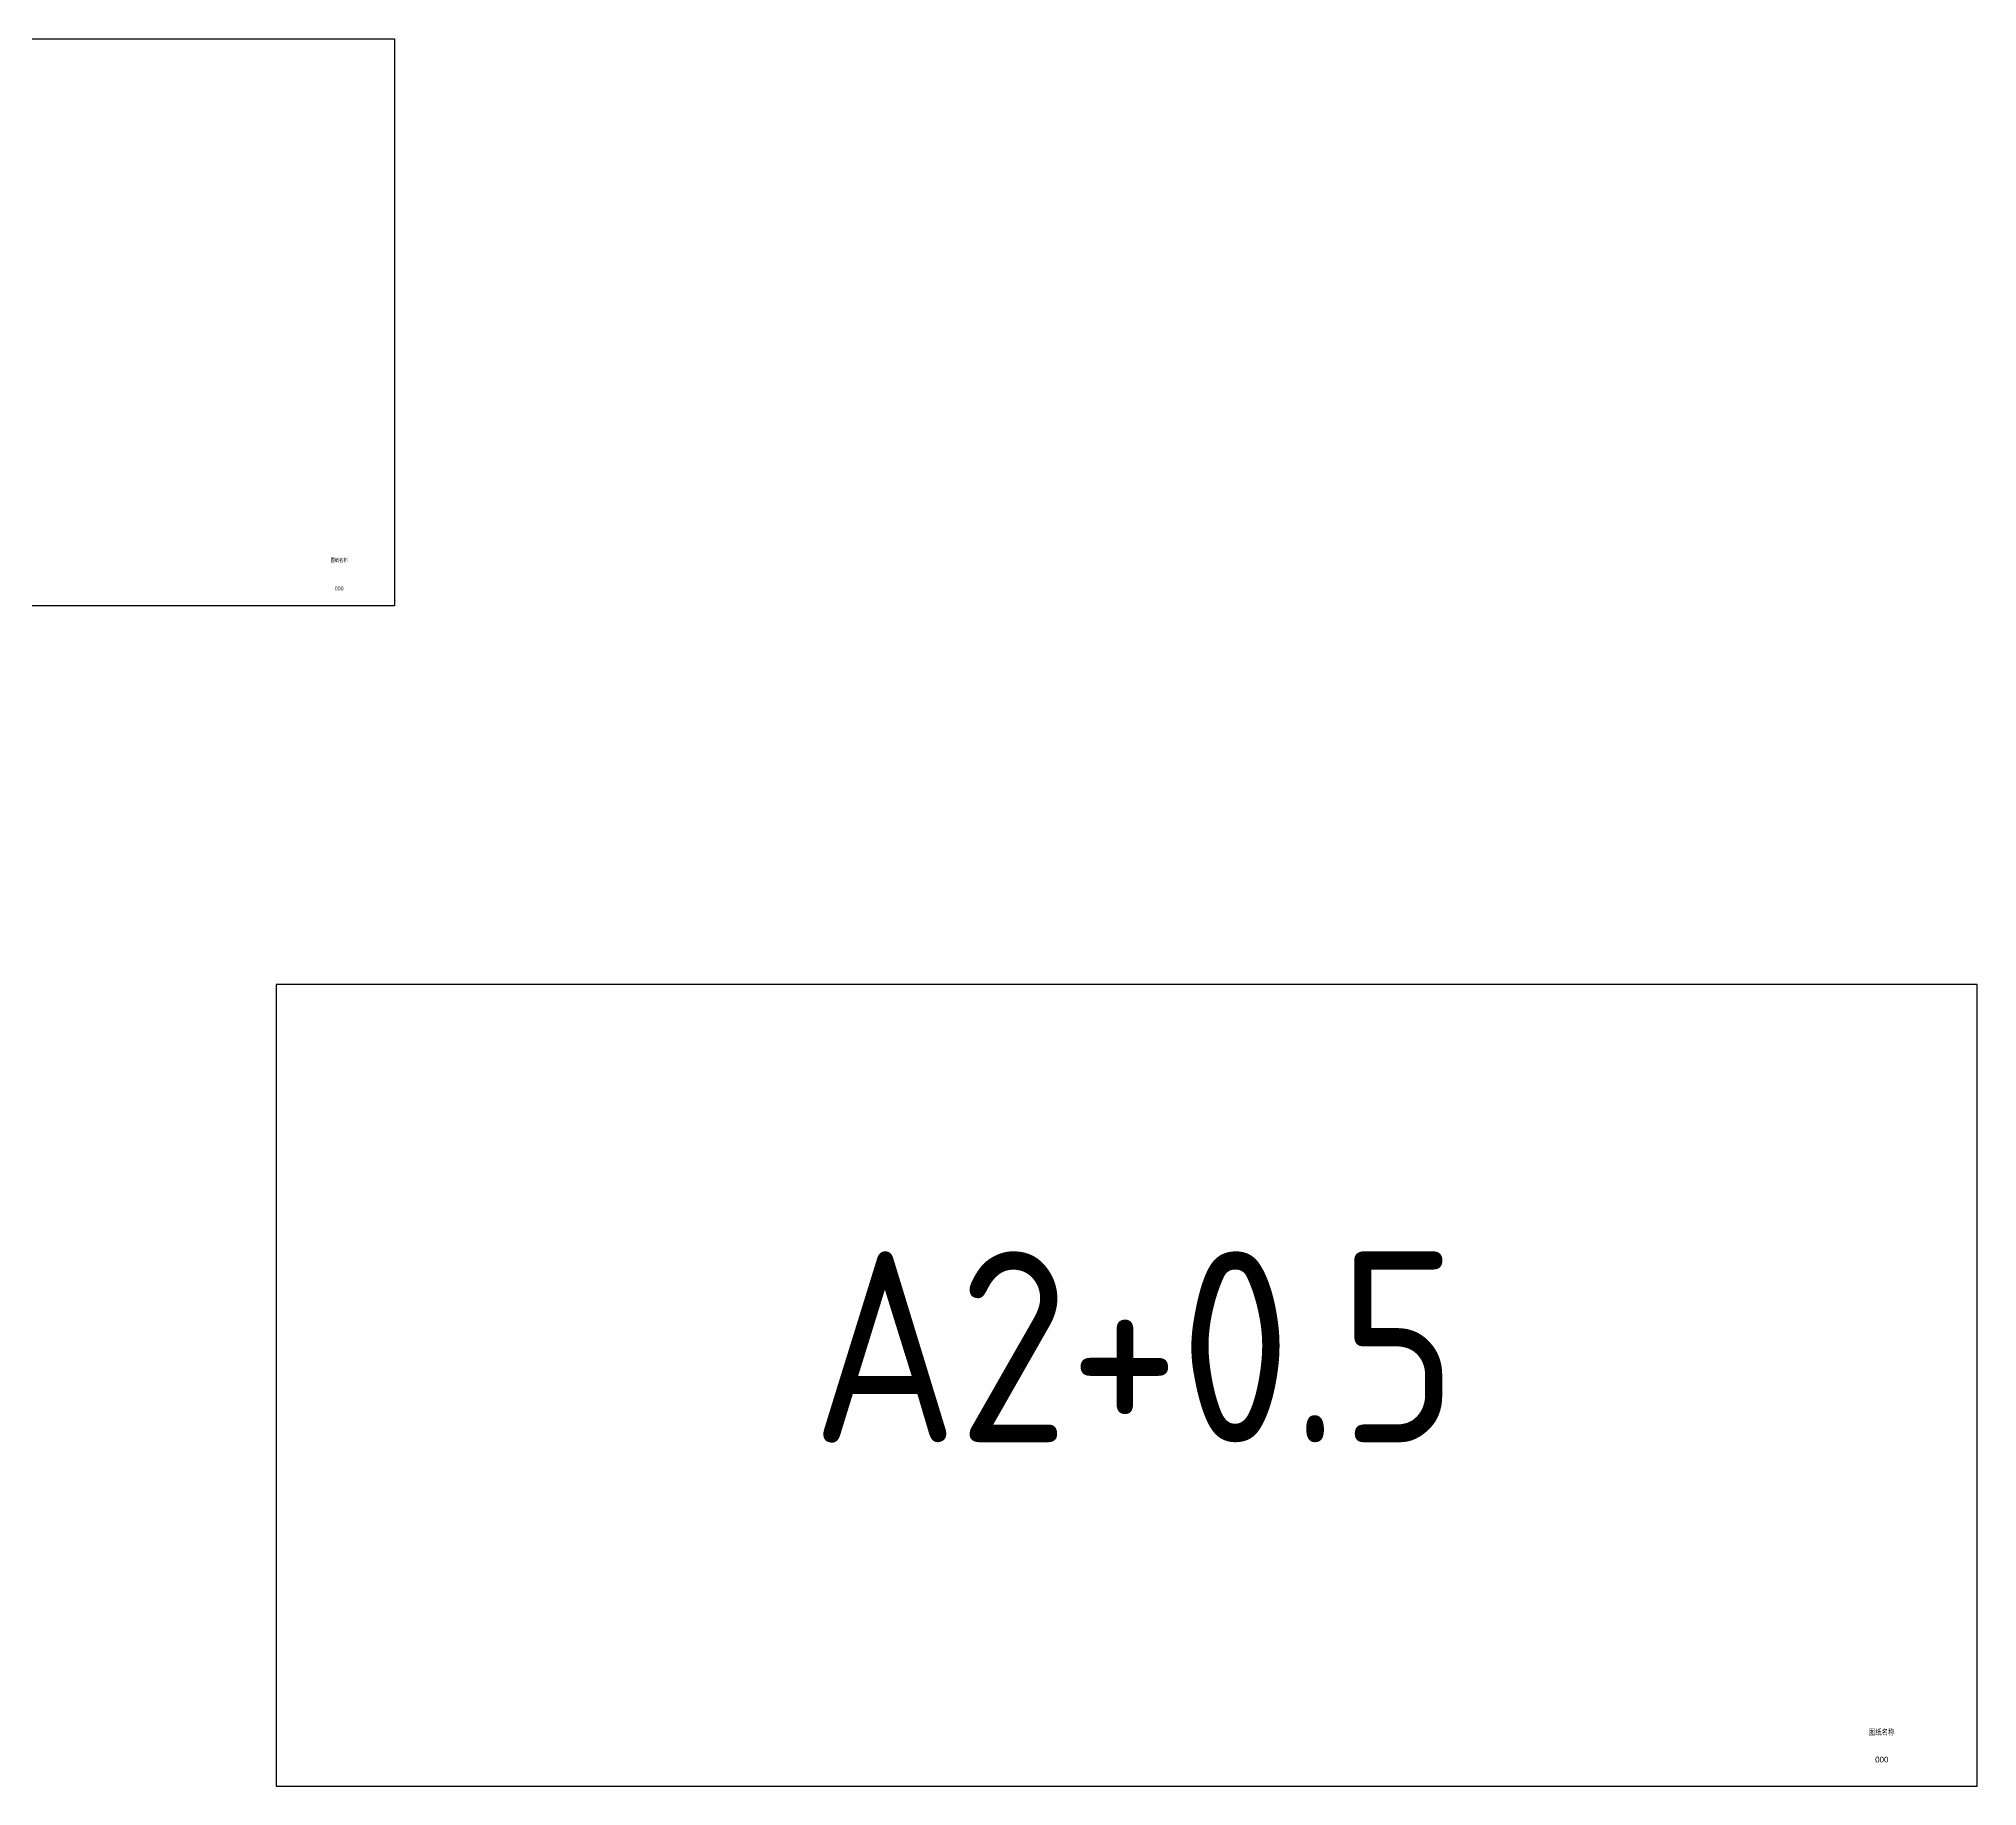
# Model space of a CAD drawing. Extents: x 23172 to 36869, y 13625 to 17099.
# Drawn here: x 25909 to 26924, y 15660 to 16575 of the extents above; entities that cross this region are included whole.
import ezdxf
from ezdxf.enums import TextEntityAlignment as Align

# ---------------------------------------------------------------- set-up
doc = ezdxf.new("R2010")
doc.units = 0
doc.header["$LTSCALE"] = 1000
doc.header["$MEASUREMENT"] = 0
doc.layers.add('MyTitleBlock', color=3, linetype='Continuous')
doc.styles.add('MyTitleBlockStyle', font='arial.ttf')
doc.styles.get("Standard").update_dxf_attribs({"font": 'gbenor.shx', "bigfont": 'gbcbig.shx'})

# ---------------------------------------------------------------- blocks, each defined once
blk = doc.blocks.new('MyTitleBlock_A2+0.5')
at = {"layer": 'MyTitleBlock'}
blk.add_lwpolyline([(-891, 0), (0, 0), (0, 420), (-891, 420)], close=True, dxfattribs=at)
at = {"layer": 'MyTitleBlock', "style": 'MyTitleBlockStyle'}
for tag, p in [('DRAWSCALE', (-60, 54)), ('DRAWNUM', (-50, 14))]:
    blk.add_attdef(tag, text='', height=3, dxfattribs=at).set_placement(p, align=Align.MIDDLE_CENTER)
at = {"layer": 'MyTitleBlock', "style": 'MyTitleBlockStyle', "width": 0.8}
blk.add_attdef('DRAWTITLE', text='', height=3, dxfattribs=at).set_placement((-50.1, 28.4), align=Align.MIDDLE_CENTER)
at = {"layer": 'MyTitleBlock', "style": 'MyTitleBlockStyle', "flags": 1}
blk.add_attdef('PAGESIZE', text='', height=1, dxfattribs=at).set_placement((-9.8, 6.8), align=Align.RIGHT)
blk = doc.blocks.new('MyTitleBlock_A3+0.5')
at = {"layer": 'MyTitleBlock'}
blk.add_lwpolyline([(-630, 297), (0, 297), (0, 0), (-630, 0)], close=True, dxfattribs=at)
at = {"layer": 'MyTitleBlock', "style": 'MyTitleBlockStyle'}
for tag, p in [('DRAWSCALE', (-34, 44)), ('DRAWNUM', (-29, 9.1))]:
    blk.add_attdef(tag, text='', height=2, dxfattribs=at).set_placement(p, align=Align.MIDDLE_CENTER)
at = {"layer": 'MyTitleBlock', "style": 'MyTitleBlockStyle', "width": 0.8}
blk.add_attdef('DRAWTITLE', text='', height=2, dxfattribs=at).set_placement((-29, 23.9), align=Align.MIDDLE_CENTER)
at = {"layer": 'MyTitleBlock', "style": 'MyTitleBlockStyle', "flags": 1}
blk.add_attdef('PAGESIZE', text='', height=1, dxfattribs=at).set_placement((-5.2, 0.9), align=Align.RIGHT)

msp = doc.modelspace()

# ---------------------------------------------------------------- block references
at = {"layer": 'MyTitleBlock'}
for name, p, values in [('MyTitleBlock_A3+0.5', (26094.9, 16277.9), {'DRAWTITLE': '图纸名称', 'DRAWNUM': '000'}), ('MyTitleBlock_A2+0.5', (26924, 15659.6), {'DRAWNUM': '000', 'DRAWTITLE': '图纸名称'})]:
    msp.add_blockref(name, p, dxfattribs=at).add_auto_attribs(values)

# ---------------------------------------------------------------- texts
msp.add_text('A2+0.5', height=100).set_placement((26313.4, 15839.8))

doc.saveas('drawing.dxf')
